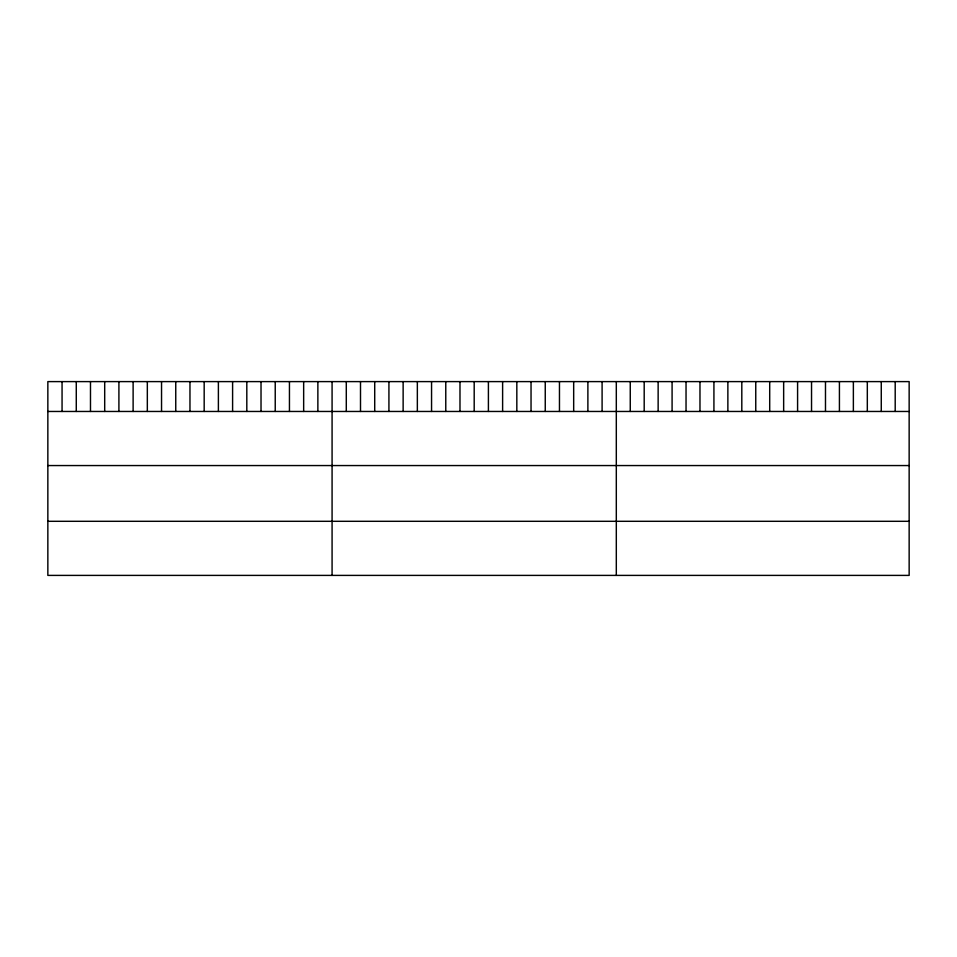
<?xml version="1.0" encoding="UTF-8"?>
<svg xmlns="http://www.w3.org/2000/svg" width="957" height="957" viewBox="0 0 957 957"><rect width="100%" height="100%" fill="white"/><g stroke="black" fill="none" stroke-linecap="round" stroke-linejoin="round"><path stroke-width="1.44" d="M909.15 411.462L909.15 575.396L47.85 575.396L47.85 381.604L909.15 381.604L909.15 411.462L47.85 411.462M47.85 465.557L909.15 465.557M47.85 521.302L909.15 521.302M895.202 381.604L895.202 411.462M881.265 381.604L881.265 411.462M867.317 381.604L867.317 411.462M853.369 381.604L853.369 411.462M839.421 381.604L839.421 411.462M825.484 381.604L825.484 411.462M811.536 381.604L811.536 411.462M797.588 381.604L797.588 411.462M783.651 381.604L783.651 411.462M769.703 381.604L769.703 411.462M755.755 381.604L755.755 411.462M741.807 381.604L741.807 411.462M727.87 381.604L727.87 411.462M713.922 381.604L713.922 411.462M699.974 381.604L699.974 411.462M686.037 381.604L686.037 411.462M672.089 381.604L672.089 411.462M658.141 381.604L658.141 411.462M644.193 381.604L644.193 411.462M630.256 381.604L630.256 411.462M616.308 381.604L616.308 575.396M602.097 381.604L602.097 411.462M587.885 381.604L587.885 411.462M573.674 381.604L573.674 411.462M559.462 381.604L559.462 411.462M545.251 381.604L545.251 411.462M531.039 381.604L531.039 411.462M516.828 381.604L516.828 411.462M502.616 381.604L502.616 411.462M488.405 381.604L488.405 411.462M474.193 381.604L474.193 411.462M459.982 381.604L459.982 411.462M445.771 381.604L445.771 411.462M431.559 381.604L431.559 411.462M417.348 381.604L417.348 411.462M403.136 381.604L403.136 411.462M388.925 381.604L388.925 411.462M374.713 381.604L374.713 411.462M360.502 381.604L360.502 411.462M346.29 381.604L346.29 411.462M332.079 381.604L332.079 575.396M317.868 381.604L317.868 411.462M303.656 381.604L303.656 411.462M289.445 381.604L289.445 411.462M275.233 381.604L275.233 411.462M261.022 381.604L261.022 411.462M246.81 381.604L246.81 411.462M232.599 381.604L232.599 411.462M218.387 381.604L218.387 411.462M204.176 381.604L204.176 411.462M189.965 381.604L189.965 411.462M175.753 381.604L175.753 411.462M161.542 381.604L161.542 411.462M147.33 381.604L147.33 411.462M133.119 381.604L133.119 411.462M118.907 381.604L118.907 411.462M104.696 381.604L104.696 411.462M90.484 381.604L90.484 411.462M76.273 381.604L76.273 411.462M62.061 381.604L62.061 411.462"/></g></svg>
